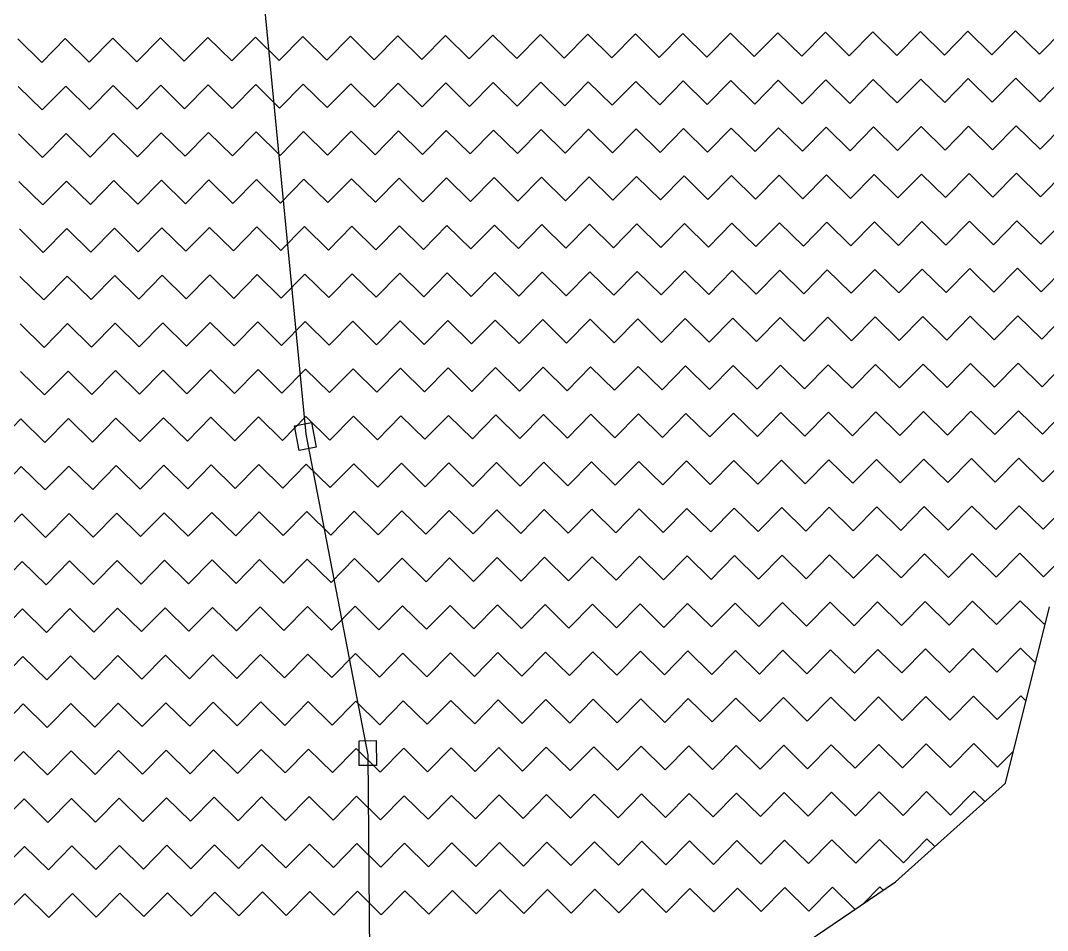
# Model space of a CAD drawing. Header units: metres. Extents: x 342804 to 346854, y 1762918 to 1765966.
# Drawn here: x 344232.5 to 344518.5, y 1765468.3 to 1765721.8 of the extents above; entities that cross this region are included whole.
import ezdxf

# ---------------------------------------------------------------- set-up
doc = ezdxf.new("R2010")
doc.units = ezdxf.units.M
doc.header["$MEASUREMENT"] = 0
doc.layers.add('POLY_HATCH', color=12, linetype='Continuous')
doc.layers.add('POLY_PARCEL', color=6, linetype='Continuous')

msp = doc.modelspace()

# ---------------------------------------------------------------- linework, layer by layer
for points in [[(344313.5, 1765609.77), (344314.82, 1765602.95), (344310.1, 1765602.04), (344308.78, 1765608.86)], [(344331.54, 1765521.22), (344331.6, 1765514.27), (344326.79, 1765514.23), (344326.74, 1765521.18)]]:
    msp.add_lwpolyline(points, close=True)
at = {"layer": 'POLY_HATCH', "linetype": 'Continuous'}
for p, q in [((344231.7, 1765716.65), (344238.37, 1765710.09)), ((344238.37, 1765710.09), (344244.94, 1765716.76)), ((344244.94, 1765716.76), (344251.6, 1765710.2)), ((344251.6, 1765710.2), (344258.17, 1765716.87)), ((344258.17, 1765716.87), (344264.83, 1765710.31)), ((344264.83, 1765710.31), (344271.4, 1765716.98)), ((344271.4, 1765716.98), (344278.06, 1765710.42)), ((344278.06, 1765710.42), (344284.63, 1765717.09)), ((344284.63, 1765717.09), (344291.29, 1765710.52)), ((344291.29, 1765710.52), (344297.86, 1765717.19)), ((344297.86, 1765717.19), (344304.52, 1765710.63)), ((344304.52, 1765710.63), (344311.09, 1765717.3)), ((344311.09, 1765717.3), (344317.75, 1765710.74)), ((344317.75, 1765710.74), (344324.32, 1765717.41)), ((344324.32, 1765717.41), (344330.98, 1765710.85)), ((344330.98, 1765710.85), (344337.55, 1765717.52)), ((344337.55, 1765717.52), (344344.21, 1765710.96)), ((344344.21, 1765710.96), (344350.78, 1765717.63)), ((344350.78, 1765717.63), (344357.44, 1765711.07)), ((344357.44, 1765711.07), (344364.01, 1765717.74)), ((344364.01, 1765717.74), (344370.67, 1765711.18)), ((344370.67, 1765711.18), (344377.24, 1765717.85)), ((344377.24, 1765717.85), (344383.91, 1765711.28)), ((344383.91, 1765711.28), (344390.47, 1765717.95)), ((344390.47, 1765717.95), (344397.14, 1765711.39)), ((344397.14, 1765711.39), (344403.7, 1765718.06)), ((344403.7, 1765718.06), (344410.37, 1765711.5)), ((344410.37, 1765711.5), (344416.93, 1765718.17)), ((344416.93, 1765718.17), (344423.6, 1765711.61)), ((344423.6, 1765711.61), (344430.16, 1765718.28)), ((344430.16, 1765718.28), (344436.83, 1765711.72)), ((344436.83, 1765711.72), (344443.39, 1765718.39)), ((344443.39, 1765718.39), (344450.06, 1765711.83)), ((344450.06, 1765711.83), (344456.62, 1765718.5)), ((344456.62, 1765718.5), (344463.29, 1765711.94)), ((344463.29, 1765711.94), (344469.85, 1765718.61)), ((344469.85, 1765718.61), (344476.52, 1765712.04)), ((344476.52, 1765712.04), (344483.08, 1765718.71)), ((344483.08, 1765718.71), (344489.75, 1765712.15)), ((344489.75, 1765712.15), (344496.31, 1765718.82)), ((344496.31, 1765718.82), (344502.98, 1765712.26)), ((344502.98, 1765712.26), (344509.54, 1765718.93)), ((344509.54, 1765718.93), (344516.21, 1765712.37)), ((344516.21, 1765712.37), (344522.77, 1765719.04)), ((344423.7, 1765698.38), (344430.26, 1765705.05)), ((344430.26, 1765705.05), (344436.93, 1765698.49)), ((344436.93, 1765698.49), (344443.49, 1765705.16)), ((344443.49, 1765705.16), (344450.16, 1765698.6)), ((344450.16, 1765698.6), (344456.72, 1765705.27)), ((344456.72, 1765705.27), (344463.39, 1765698.71)), ((344463.39, 1765698.71), (344469.95, 1765705.38)), ((344469.95, 1765705.38), (344476.62, 1765698.81)), ((344476.62, 1765698.81), (344483.18, 1765705.48)), ((344483.18, 1765705.48), (344489.85, 1765698.92)), ((344489.85, 1765698.92), (344496.41, 1765705.59)), ((344496.41, 1765705.59), (344503.08, 1765699.03)), ((344503.08, 1765699.03), (344509.64, 1765705.7)), ((344509.64, 1765705.7), (344516.31, 1765699.14)), ((344516.31, 1765699.14), (344522.88, 1765705.81)), ((344231.81, 1765703.42), (344238.48, 1765696.86)), ((344238.48, 1765696.86), (344245.04, 1765703.53)), ((344245.04, 1765703.53), (344251.71, 1765696.97)), ((344251.71, 1765696.97), (344258.27, 1765703.64)), ((344258.27, 1765703.64), (344264.94, 1765697.08)), ((344264.94, 1765697.08), (344271.5, 1765703.75)), ((344271.5, 1765703.75), (344278.17, 1765697.19)), ((344278.17, 1765697.19), (344284.73, 1765703.86)), ((344284.73, 1765703.86), (344291.4, 1765697.29)), ((344291.4, 1765697.29), (344297.96, 1765703.96)), ((344297.96, 1765703.96), (344304.63, 1765697.4)), ((344304.63, 1765697.4), (344311.19, 1765704.07)), ((344311.19, 1765704.07), (344317.86, 1765697.51)), ((344317.86, 1765697.51), (344324.42, 1765704.18)), ((344324.42, 1765704.18), (344331.09, 1765697.62)), ((344331.09, 1765697.62), (344337.65, 1765704.29)), ((344337.65, 1765704.29), (344344.32, 1765697.73)), ((344344.32, 1765697.73), (344350.88, 1765704.4)), ((344350.88, 1765704.4), (344357.55, 1765697.84)), ((344357.55, 1765697.84), (344364.11, 1765704.51)), ((344364.11, 1765704.51), (344370.78, 1765697.95)), ((344370.78, 1765697.95), (344377.34, 1765704.62)), ((344377.34, 1765704.62), (344384.01, 1765698.05)), ((344384.01, 1765698.05), (344390.57, 1765704.72)), ((344390.57, 1765704.72), (344397.24, 1765698.16)), ((344397.24, 1765698.16), (344403.8, 1765704.83)), ((344403.8, 1765704.83), (344410.47, 1765698.27)), ((344410.47, 1765698.27), (344417.03, 1765704.94)), ((344417.03, 1765704.94), (344423.7, 1765698.38)), ((344291.51, 1765684.06), (344298.07, 1765690.73)), ((344298.07, 1765690.73), (344304.74, 1765684.17)), ((344304.74, 1765684.17), (344311.3, 1765690.84)), ((344311.3, 1765690.84), (344317.97, 1765684.28)), ((344317.97, 1765684.28), (344324.53, 1765690.95)), ((344324.53, 1765690.95), (344331.2, 1765684.39)), ((344331.2, 1765684.39), (344337.76, 1765691.06)), ((344337.76, 1765691.06), (344344.43, 1765684.5)), ((344344.43, 1765684.5), (344350.99, 1765691.17)), ((344350.99, 1765691.17), (344357.66, 1765684.61)), ((344357.66, 1765684.61), (344364.22, 1765691.28)), ((344364.22, 1765691.28), (344370.89, 1765684.72)), ((344370.89, 1765684.72), (344377.45, 1765691.39)), ((344377.45, 1765691.39), (344384.12, 1765684.82)), ((344384.12, 1765684.82), (344390.68, 1765691.49)), ((344390.68, 1765691.49), (344397.35, 1765684.93)), ((344397.35, 1765684.93), (344403.91, 1765691.6)), ((344403.91, 1765691.6), (344410.58, 1765685.04)), ((344410.58, 1765685.04), (344417.14, 1765691.71)), ((344417.14, 1765691.71), (344423.81, 1765685.15)), ((344423.81, 1765685.15), (344430.37, 1765691.82)), ((344430.37, 1765691.82), (344437.04, 1765685.26)), ((344437.04, 1765685.26), (344443.6, 1765691.93)), ((344443.6, 1765691.93), (344450.27, 1765685.37)), ((344450.27, 1765685.37), (344456.83, 1765692.04)), ((344456.83, 1765692.04), (344463.5, 1765685.48)), ((344463.5, 1765685.48), (344470.06, 1765692.15)), ((344470.06, 1765692.15), (344476.73, 1765685.58)), ((344476.73, 1765685.58), (344483.29, 1765692.25)), ((344483.29, 1765692.25), (344489.96, 1765685.69)), ((344489.96, 1765685.69), (344496.52, 1765692.36)), ((344496.52, 1765692.36), (344503.19, 1765685.8)), ((344503.19, 1765685.8), (344509.75, 1765692.47)), ((344509.75, 1765692.47), (344516.42, 1765685.91)), ((344516.42, 1765685.91), (344522.98, 1765692.58)), ((344231.92, 1765690.19), (344238.59, 1765683.63)), ((344238.59, 1765683.63), (344245.15, 1765690.3)), ((344245.15, 1765690.3), (344251.82, 1765683.74)), ((344251.82, 1765683.74), (344258.38, 1765690.41)), ((344258.38, 1765690.41), (344265.05, 1765683.85)), ((344265.05, 1765683.85), (344271.61, 1765690.52)), ((344271.61, 1765690.52), (344278.28, 1765683.96)), ((344278.28, 1765683.96), (344284.84, 1765690.63)), ((344284.84, 1765690.63), (344291.51, 1765684.06)), ((344516.53, 1765672.68), (344523.09, 1765679.35)), ((344232.03, 1765676.96), (344238.7, 1765670.4)), ((344238.7, 1765670.4), (344245.26, 1765677.07)), ((344245.26, 1765677.07), (344251.93, 1765670.51)), ((344251.93, 1765670.51), (344258.49, 1765677.18)), ((344258.49, 1765677.18), (344265.16, 1765670.62)), ((344265.16, 1765670.62), (344271.72, 1765677.29)), ((344271.72, 1765677.29), (344278.39, 1765670.73)), ((344278.39, 1765670.73), (344284.95, 1765677.4)), ((344284.95, 1765677.4), (344291.62, 1765670.83)), ((344291.62, 1765670.83), (344298.18, 1765677.5)), ((344298.18, 1765677.5), (344304.85, 1765670.94)), ((344304.85, 1765670.94), (344311.41, 1765677.61)), ((344311.41, 1765677.61), (344318.08, 1765671.05)), ((344318.08, 1765671.05), (344324.64, 1765677.72)), ((344324.64, 1765677.72), (344331.31, 1765671.16)), ((344331.31, 1765671.16), (344337.87, 1765677.83)), ((344337.87, 1765677.83), (344344.54, 1765671.27)), ((344344.54, 1765671.27), (344351.1, 1765677.94)), ((344351.1, 1765677.94), (344357.77, 1765671.38)), ((344357.77, 1765671.38), (344364.33, 1765678.05)), ((344364.33, 1765678.05), (344371, 1765671.49)), ((344371, 1765671.49), (344377.56, 1765678.16)), ((344377.56, 1765678.16), (344384.23, 1765671.59)), ((344384.23, 1765671.59), (344390.79, 1765678.26)), ((344390.79, 1765678.26), (344397.46, 1765671.7)), ((344397.46, 1765671.7), (344404.02, 1765678.37)), ((344404.02, 1765678.37), (344410.69, 1765671.81)), ((344410.69, 1765671.81), (344417.25, 1765678.48)), ((344417.25, 1765678.48), (344423.92, 1765671.92)), ((344423.92, 1765671.92), (344430.48, 1765678.59)), ((344430.48, 1765678.59), (344437.15, 1765672.03)), ((344437.15, 1765672.03), (344443.71, 1765678.7)), ((344443.71, 1765678.7), (344450.38, 1765672.14)), ((344450.38, 1765672.14), (344456.94, 1765678.81)), ((344456.94, 1765678.81), (344463.61, 1765672.25)), ((344463.61, 1765672.25), (344470.17, 1765678.91)), ((344470.17, 1765678.91), (344476.84, 1765672.35)), ((344476.84, 1765672.35), (344483.4, 1765679.02)), ((344483.4, 1765679.02), (344490.07, 1765672.46)), ((344490.07, 1765672.46), (344496.63, 1765679.13)), ((344496.63, 1765679.13), (344503.3, 1765672.57)), ((344503.3, 1765672.57), (344509.86, 1765679.24)), ((344509.86, 1765679.24), (344516.53, 1765672.68)), ((344384.34, 1765658.36), (344390.9, 1765665.03)), ((344390.9, 1765665.03), (344397.57, 1765658.47)), ((344397.57, 1765658.47), (344404.13, 1765665.14)), ((344404.13, 1765665.14), (344410.8, 1765658.58)), ((344410.8, 1765658.58), (344417.36, 1765665.25)), ((344417.36, 1765665.25), (344424.03, 1765658.69)), ((344424.03, 1765658.69), (344430.59, 1765665.36)), ((344430.59, 1765665.36), (344437.26, 1765658.8)), ((344437.26, 1765658.8), (344443.82, 1765665.47)), ((344443.82, 1765665.47), (344450.49, 1765658.91)), ((344450.49, 1765658.91), (344457.05, 1765665.58)), ((344457.05, 1765665.58), (344463.72, 1765659.02)), ((344463.72, 1765659.02), (344470.28, 1765665.68)), ((344470.28, 1765665.68), (344476.95, 1765659.12)), ((344476.95, 1765659.12), (344483.51, 1765665.79)), ((344483.51, 1765665.79), (344490.18, 1765659.23)), ((344490.18, 1765659.23), (344496.74, 1765665.9)), ((344496.74, 1765665.9), (344503.41, 1765659.34)), ((344503.41, 1765659.34), (344509.97, 1765666.01)), ((344509.97, 1765666.01), (344516.64, 1765659.45)), ((344516.64, 1765659.45), (344523.2, 1765666.12)), ((344232.14, 1765663.73), (344238.81, 1765657.17)), ((344238.81, 1765657.17), (344245.37, 1765663.84)), ((344245.37, 1765663.84), (344252.04, 1765657.28)), ((344252.04, 1765657.28), (344258.6, 1765663.95)), ((344258.6, 1765663.95), (344265.27, 1765657.39)), ((344265.27, 1765657.39), (344271.83, 1765664.06)), ((344271.83, 1765664.06), (344278.5, 1765657.5)), ((344278.5, 1765657.5), (344285.06, 1765664.17)), ((344285.06, 1765664.17), (344291.73, 1765657.6)), ((344291.73, 1765657.6), (344298.29, 1765664.27)), ((344298.29, 1765664.27), (344304.96, 1765657.71)), ((344304.96, 1765657.71), (344311.52, 1765664.38)), ((344311.52, 1765664.38), (344318.19, 1765657.82)), ((344318.19, 1765657.82), (344324.75, 1765664.49)), ((344324.75, 1765664.49), (344331.42, 1765657.93)), ((344331.42, 1765657.93), (344337.98, 1765664.6)), ((344337.98, 1765664.6), (344344.65, 1765658.04)), ((344344.65, 1765658.04), (344351.21, 1765664.71)), ((344351.21, 1765664.71), (344357.88, 1765658.15)), ((344357.88, 1765658.15), (344364.44, 1765664.82)), ((344364.44, 1765664.82), (344371.11, 1765658.26)), ((344371.11, 1765658.26), (344377.67, 1765664.93)), ((344377.67, 1765664.93), (344384.34, 1765658.36)), ((344252.15, 1765644.05), (344258.71, 1765650.72)), ((344258.71, 1765650.72), (344265.38, 1765644.16)), ((344265.38, 1765644.16), (344271.94, 1765650.83)), ((344271.94, 1765650.83), (344278.61, 1765644.27)), ((344278.61, 1765644.27), (344285.17, 1765650.94)), ((344285.17, 1765650.94), (344291.84, 1765644.37)), ((344291.84, 1765644.37), (344298.4, 1765651.04)), ((344298.4, 1765651.04), (344305.07, 1765644.48)), ((344305.07, 1765644.48), (344311.63, 1765651.15)), ((344311.63, 1765651.15), (344318.3, 1765644.59)), ((344318.3, 1765644.59), (344324.86, 1765651.26)), ((344324.86, 1765651.26), (344331.53, 1765644.7)), ((344331.53, 1765644.7), (344338.09, 1765651.37)), ((344338.09, 1765651.37), (344344.76, 1765644.81)), ((344344.76, 1765644.81), (344351.32, 1765651.48)), ((344351.32, 1765651.48), (344357.99, 1765644.92)), ((344357.99, 1765644.92), (344364.55, 1765651.59)), ((344364.55, 1765651.59), (344371.22, 1765645.03)), ((344371.22, 1765645.03), (344377.78, 1765651.7)), ((344377.78, 1765651.7), (344384.45, 1765645.13)), ((344384.45, 1765645.13), (344391.01, 1765651.8)), ((344391.01, 1765651.8), (344397.68, 1765645.24)), ((344397.68, 1765645.24), (344404.24, 1765651.91)), ((344404.24, 1765651.91), (344410.91, 1765645.35)), ((344410.91, 1765645.35), (344417.47, 1765652.02)), ((344417.47, 1765652.02), (344424.14, 1765645.46)), ((344424.14, 1765645.46), (344430.7, 1765652.13)), ((344430.7, 1765652.13), (344437.37, 1765645.57)), ((344437.37, 1765645.57), (344443.93, 1765652.24)), ((344443.93, 1765652.24), (344450.6, 1765645.68)), ((344450.6, 1765645.68), (344457.16, 1765652.35)), ((344457.16, 1765652.35), (344463.83, 1765645.79)), ((344463.83, 1765645.79), (344470.39, 1765652.45)), ((344470.39, 1765652.45), (344477.06, 1765645.89)), ((344477.06, 1765645.89), (344483.62, 1765652.56)), ((344483.62, 1765652.56), (344490.29, 1765646)), ((344490.29, 1765646), (344496.85, 1765652.67)), ((344496.85, 1765652.67), (344503.52, 1765646.11)), ((344503.52, 1765646.11), (344510.08, 1765652.78)), ((344510.08, 1765652.78), (344516.75, 1765646.22)), ((344516.75, 1765646.22), (344523.31, 1765652.89)), ((344232.25, 1765650.5), (344238.92, 1765643.94)), ((344238.92, 1765643.94), (344245.48, 1765650.61)), ((344245.48, 1765650.61), (344252.15, 1765644.05)), ((344477.17, 1765632.66), (344483.73, 1765639.33)), ((344483.73, 1765639.33), (344490.4, 1765632.77)), ((344490.4, 1765632.77), (344496.96, 1765639.44)), ((344496.96, 1765639.44), (344503.63, 1765632.88)), ((344503.63, 1765632.88), (344510.19, 1765639.55)), ((344510.19, 1765639.55), (344516.86, 1765632.99)), ((344516.86, 1765632.99), (344523.42, 1765639.66)), ((344232.36, 1765637.27), (344239.03, 1765630.71)), ((344239.03, 1765630.71), (344245.59, 1765637.38)), ((344245.59, 1765637.38), (344252.26, 1765630.82)), ((344252.26, 1765630.82), (344258.82, 1765637.49)), ((344258.82, 1765637.49), (344265.49, 1765630.93)), ((344265.49, 1765630.93), (344272.05, 1765637.6)), ((344272.05, 1765637.6), (344278.72, 1765631.04)), ((344278.72, 1765631.04), (344285.28, 1765637.71)), ((344285.28, 1765637.71), (344291.95, 1765631.14)), ((344291.95, 1765631.14), (344298.51, 1765637.81)), ((344298.51, 1765637.81), (344305.18, 1765631.25)), ((344305.18, 1765631.25), (344311.74, 1765637.92)), ((344311.74, 1765637.92), (344318.41, 1765631.36)), ((344318.41, 1765631.36), (344324.97, 1765638.03)), ((344324.97, 1765638.03), (344331.64, 1765631.47)), ((344331.64, 1765631.47), (344338.2, 1765638.14)), ((344338.2, 1765638.14), (344344.87, 1765631.58)), ((344344.87, 1765631.58), (344351.43, 1765638.25)), ((344351.43, 1765638.25), (344358.1, 1765631.69)), ((344358.1, 1765631.69), (344364.66, 1765638.36)), ((344364.66, 1765638.36), (344371.33, 1765631.8)), ((344371.33, 1765631.8), (344377.89, 1765638.46)), ((344377.89, 1765638.46), (344384.56, 1765631.9)), ((344384.56, 1765631.9), (344391.12, 1765638.57)), ((344391.12, 1765638.57), (344397.79, 1765632.01)), ((344397.79, 1765632.01), (344404.35, 1765638.68)), ((344404.35, 1765638.68), (344411.02, 1765632.12)), ((344411.02, 1765632.12), (344417.58, 1765638.79)), ((344417.58, 1765638.79), (344424.25, 1765632.23)), ((344424.25, 1765632.23), (344430.81, 1765638.9)), ((344430.81, 1765638.9), (344437.48, 1765632.34)), ((344437.48, 1765632.34), (344444.04, 1765639.01)), ((344444.04, 1765639.01), (344450.71, 1765632.45)), ((344450.71, 1765632.45), (344457.27, 1765639.12)), ((344457.27, 1765639.12), (344463.94, 1765632.56)), ((344463.94, 1765632.56), (344470.5, 1765639.22)), ((344470.5, 1765639.22), (344477.17, 1765632.66)), ((344344.97, 1765618.35), (344351.54, 1765625.02)), ((344351.54, 1765625.02), (344358.2, 1765618.46)), ((344358.2, 1765618.46), (344364.77, 1765625.13)), ((344364.77, 1765625.13), (344371.43, 1765618.57)), ((344371.43, 1765618.57), (344378, 1765625.23)), ((344378, 1765625.23), (344384.66, 1765618.67)), ((344384.66, 1765618.67), (344391.23, 1765625.34)), ((344391.23, 1765625.34), (344397.89, 1765618.78)), ((344397.89, 1765618.78), (344404.46, 1765625.45)), ((344404.46, 1765625.45), (344411.12, 1765618.89)), ((344411.12, 1765618.89), (344417.69, 1765625.56)), ((344417.69, 1765625.56), (344424.35, 1765619)), ((344424.35, 1765619), (344430.92, 1765625.67)), ((344430.92, 1765625.67), (344437.59, 1765619.11)), ((344437.59, 1765619.11), (344444.15, 1765625.78)), ((344444.15, 1765625.78), (344450.82, 1765619.22)), ((344450.82, 1765619.22), (344457.38, 1765625.89)), ((344457.38, 1765625.89), (344464.05, 1765619.33)), ((344464.05, 1765619.33), (344470.61, 1765625.99)), ((344470.61, 1765625.99), (344477.28, 1765619.43)), ((344477.28, 1765619.43), (344483.84, 1765626.1)), ((344483.84, 1765626.1), (344490.51, 1765619.54)), ((344490.51, 1765619.54), (344497.07, 1765626.21)), ((344497.07, 1765626.21), (344503.74, 1765619.65)), ((344503.74, 1765619.65), (344510.3, 1765626.32)), ((344510.3, 1765626.32), (344516.97, 1765619.76)), ((344516.97, 1765619.76), (344523.53, 1765626.43)), ((344232.46, 1765624.04), (344239.13, 1765617.48)), ((344239.13, 1765617.48), (344245.69, 1765624.15)), ((344245.69, 1765624.15), (344252.36, 1765617.59)), ((344252.36, 1765617.59), (344258.92, 1765624.26)), ((344258.92, 1765624.26), (344265.59, 1765617.7)), ((344265.59, 1765617.7), (344272.15, 1765624.37)), ((344272.15, 1765624.37), (344278.82, 1765617.81)), ((344278.82, 1765617.81), (344285.38, 1765624.48)), ((344285.38, 1765624.48), (344292.05, 1765617.91)), ((344292.05, 1765617.91), (344298.62, 1765624.58)), ((344298.62, 1765624.58), (344305.28, 1765618.02)), ((344305.28, 1765618.02), (344311.85, 1765624.69)), ((344311.85, 1765624.69), (344318.51, 1765618.13)), ((344318.51, 1765618.13), (344325.08, 1765624.8)), ((344325.08, 1765624.8), (344331.74, 1765618.24)), ((344331.74, 1765618.24), (344338.31, 1765624.91)), ((344338.31, 1765624.91), (344344.97, 1765618.35)), ((344226.01, 1765604.14), (344232.57, 1765610.81)), ((344232.57, 1765610.81), (344239.24, 1765604.25)), ((344239.24, 1765604.25), (344245.8, 1765610.92)), ((344245.8, 1765610.92), (344252.47, 1765604.36)), ((344252.47, 1765604.36), (344259.03, 1765611.03)), ((344259.03, 1765611.03), (344265.7, 1765604.47)), ((344265.7, 1765604.47), (344272.26, 1765611.14)), ((344272.26, 1765611.14), (344278.93, 1765604.58)), ((344278.93, 1765604.58), (344285.49, 1765611.25)), ((344285.49, 1765611.25), (344292.16, 1765604.68)), ((344292.16, 1765604.68), (344298.72, 1765611.35)), ((344298.72, 1765611.35), (344305.39, 1765604.79)), ((344305.39, 1765604.79), (344311.95, 1765611.46)), ((344311.95, 1765611.46), (344318.62, 1765604.9)), ((344318.62, 1765604.9), (344325.18, 1765611.57)), ((344325.18, 1765611.57), (344331.85, 1765605.01)), ((344331.85, 1765605.01), (344338.41, 1765611.68)), ((344338.41, 1765611.68), (344345.08, 1765605.12)), ((344345.08, 1765605.12), (344351.64, 1765611.79)), ((344351.64, 1765611.79), (344358.31, 1765605.23)), ((344358.31, 1765605.23), (344364.87, 1765611.9)), ((344364.87, 1765611.9), (344371.54, 1765605.34)), ((344371.54, 1765605.34), (344378.1, 1765612)), ((344378.1, 1765612), (344384.77, 1765605.44)), ((344384.77, 1765605.44), (344391.33, 1765612.11)), ((344391.33, 1765612.11), (344398, 1765605.55)), ((344398, 1765605.55), (344404.56, 1765612.22)), ((344404.56, 1765612.22), (344411.23, 1765605.66)), ((344411.23, 1765605.66), (344417.79, 1765612.33)), ((344417.79, 1765612.33), (344424.46, 1765605.77)), ((344424.46, 1765605.77), (344431.02, 1765612.44)), ((344431.02, 1765612.44), (344437.69, 1765605.88)), ((344437.69, 1765605.88), (344444.25, 1765612.55)), ((344444.25, 1765612.55), (344450.92, 1765605.99)), ((344450.92, 1765605.99), (344457.48, 1765612.66)), ((344457.48, 1765612.66), (344464.15, 1765606.1)), ((344464.15, 1765606.1), (344470.71, 1765612.76)), ((344470.71, 1765612.76), (344477.38, 1765606.2)), ((344477.38, 1765606.2), (344483.94, 1765612.87)), ((344483.94, 1765612.87), (344490.61, 1765606.31)), ((344490.61, 1765606.31), (344497.17, 1765612.98)), ((344497.17, 1765612.98), (344503.84, 1765606.42)), ((344503.84, 1765606.42), (344510.4, 1765613.09)), ((344510.4, 1765613.09), (344517.07, 1765606.53)), ((344517.07, 1765606.53), (344523.63, 1765613.2)), ((344424.57, 1765592.54), (344431.13, 1765599.21)), ((344431.13, 1765599.21), (344437.8, 1765592.65)), ((344437.8, 1765592.65), (344444.36, 1765599.32)), ((344444.36, 1765599.32), (344451.03, 1765592.76)), ((344451.03, 1765592.76), (344457.59, 1765599.43)), ((344457.59, 1765599.43), (344464.26, 1765592.87)), ((344464.26, 1765592.87), (344470.82, 1765599.53)), ((344470.82, 1765599.53), (344477.49, 1765592.97)), ((344477.49, 1765592.97), (344484.05, 1765599.64)), ((344484.05, 1765599.64), (344490.72, 1765593.08)), ((344490.72, 1765593.08), (344497.28, 1765599.75)), ((344497.28, 1765599.75), (344503.95, 1765593.19)), ((344503.95, 1765593.19), (344510.51, 1765599.86)), ((344510.51, 1765599.86), (344517.18, 1765593.3)), ((344517.18, 1765593.3), (344523.74, 1765599.97)), ((344226.12, 1765590.91), (344232.68, 1765597.58)), ((344232.68, 1765597.58), (344239.35, 1765591.02)), ((344239.35, 1765591.02), (344245.91, 1765597.69)), ((344245.91, 1765597.69), (344252.58, 1765591.13)), ((344252.58, 1765591.13), (344259.14, 1765597.8)), ((344259.14, 1765597.8), (344265.81, 1765591.24)), ((344265.81, 1765591.24), (344272.37, 1765597.91)), ((344272.37, 1765597.91), (344279.04, 1765591.35)), ((344279.04, 1765591.35), (344285.6, 1765598.02)), ((344285.6, 1765598.02), (344292.27, 1765591.45)), ((344292.27, 1765591.45), (344298.83, 1765598.12)), ((344298.83, 1765598.12), (344305.5, 1765591.56)), ((344305.5, 1765591.56), (344312.06, 1765598.23)), ((344312.06, 1765598.23), (344318.73, 1765591.67)), ((344318.73, 1765591.67), (344325.29, 1765598.34)), ((344325.29, 1765598.34), (344331.96, 1765591.78)), ((344331.96, 1765591.78), (344338.52, 1765598.45)), ((344338.52, 1765598.45), (344345.19, 1765591.89)), ((344345.19, 1765591.89), (344351.75, 1765598.56)), ((344351.75, 1765598.56), (344358.42, 1765592)), ((344358.42, 1765592), (344364.98, 1765598.67)), ((344364.98, 1765598.67), (344371.65, 1765592.11)), ((344371.65, 1765592.11), (344378.21, 1765598.77)), ((344378.21, 1765598.77), (344384.88, 1765592.21)), ((344384.88, 1765592.21), (344391.44, 1765598.88)), ((344391.44, 1765598.88), (344398.11, 1765592.32)), ((344398.11, 1765592.32), (344404.67, 1765598.99)), ((344404.67, 1765598.99), (344411.34, 1765592.43)), ((344411.34, 1765592.43), (344417.9, 1765599.1)), ((344417.9, 1765599.1), (344424.57, 1765592.54)), ((344292.38, 1765578.22), (344298.94, 1765584.89)), ((344298.94, 1765584.89), (344305.61, 1765578.33)), ((344305.61, 1765578.33), (344312.17, 1765585)), ((344312.17, 1765585), (344318.84, 1765578.44)), ((344318.84, 1765578.44), (344325.4, 1765585.11)), ((344325.4, 1765585.11), (344332.07, 1765578.55)), ((344332.07, 1765578.55), (344338.63, 1765585.22)), ((344338.63, 1765585.22), (344345.3, 1765578.66)), ((344345.3, 1765578.66), (344351.86, 1765585.33)), ((344351.86, 1765585.33), (344358.53, 1765578.77)), ((344358.53, 1765578.77), (344365.09, 1765585.44)), ((344365.09, 1765585.44), (344371.76, 1765578.88)), ((344371.76, 1765578.88), (344378.32, 1765585.54)), ((344378.32, 1765585.54), (344384.99, 1765578.98)), ((344384.99, 1765578.98), (344391.55, 1765585.65)), ((344391.55, 1765585.65), (344398.22, 1765579.09)), ((344398.22, 1765579.09), (344404.78, 1765585.76)), ((344404.78, 1765585.76), (344411.45, 1765579.2)), ((344411.45, 1765579.2), (344418.01, 1765585.87)), ((344418.01, 1765585.87), (344424.68, 1765579.31)), ((344424.68, 1765579.31), (344431.24, 1765585.98)), ((344431.24, 1765585.98), (344437.91, 1765579.42)), ((344437.91, 1765579.42), (344444.47, 1765586.09)), ((344444.47, 1765586.09), (344451.14, 1765579.53)), ((344451.14, 1765579.53), (344457.7, 1765586.2)), ((344457.7, 1765586.2), (344464.37, 1765579.64)), ((344464.37, 1765579.64), (344470.93, 1765586.3)), ((344470.93, 1765586.3), (344477.6, 1765579.74)), ((344477.6, 1765579.74), (344484.16, 1765586.41)), ((344484.16, 1765586.41), (344490.83, 1765579.85)), ((344490.83, 1765579.85), (344497.39, 1765586.52)), ((344497.39, 1765586.52), (344504.06, 1765579.96)), ((344504.06, 1765579.96), (344510.62, 1765586.63)), ((344510.62, 1765586.63), (344517.29, 1765580.07)), ((344517.29, 1765580.07), (344523.85, 1765586.74)), ((344226.23, 1765577.68), (344232.79, 1765584.35)), ((344232.79, 1765584.35), (344239.46, 1765577.79)), ((344239.46, 1765577.79), (344246.02, 1765584.46)), ((344246.02, 1765584.46), (344252.69, 1765577.9)), ((344252.69, 1765577.9), (344259.25, 1765584.57)), ((344259.25, 1765584.57), (344265.92, 1765578.01)), ((344265.92, 1765578.01), (344272.48, 1765584.68)), ((344272.48, 1765584.68), (344279.15, 1765578.12)), ((344279.15, 1765578.12), (344285.71, 1765584.78)), ((344285.71, 1765584.78), (344292.38, 1765578.22)), ((344517.4, 1765566.84), (344523.96, 1765573.51)), ((344226.34, 1765564.45), (344232.9, 1765571.12)), ((344232.9, 1765571.12), (344239.57, 1765564.56)), ((344239.57, 1765564.56), (344246.13, 1765571.23)), ((344246.13, 1765571.23), (344252.8, 1765564.67)), ((344252.8, 1765564.67), (344259.36, 1765571.34)), ((344259.36, 1765571.34), (344266.03, 1765564.78)), ((344266.03, 1765564.78), (344272.59, 1765571.45)), ((344272.59, 1765571.45), (344279.26, 1765564.89)), ((344279.26, 1765564.89), (344285.82, 1765571.55)), ((344285.82, 1765571.55), (344292.49, 1765564.99)), ((344292.49, 1765564.99), (344299.05, 1765571.66)), ((344299.05, 1765571.66), (344305.72, 1765565.1)), ((344305.72, 1765565.1), (344312.28, 1765571.77)), ((344312.28, 1765571.77), (344318.95, 1765565.21)), ((344318.95, 1765565.21), (344325.51, 1765571.88)), ((344325.51, 1765571.88), (344332.18, 1765565.32)), ((344332.18, 1765565.32), (344338.74, 1765571.99)), ((344338.74, 1765571.99), (344345.41, 1765565.43)), ((344345.41, 1765565.43), (344351.97, 1765572.1)), ((344351.97, 1765572.1), (344358.64, 1765565.54)), ((344358.64, 1765565.54), (344365.2, 1765572.21)), ((344365.2, 1765572.21), (344371.87, 1765565.65)), ((344371.87, 1765565.65), (344378.43, 1765572.31)), ((344378.43, 1765572.31), (344385.1, 1765565.75)), ((344385.1, 1765565.75), (344391.66, 1765572.42)), ((344391.66, 1765572.42), (344398.33, 1765565.86)), ((344398.33, 1765565.86), (344404.89, 1765572.53)), ((344404.89, 1765572.53), (344411.56, 1765565.97)), ((344411.56, 1765565.97), (344418.12, 1765572.64)), ((344418.12, 1765572.64), (344424.79, 1765566.08)), ((344424.79, 1765566.08), (344431.35, 1765572.75)), ((344431.35, 1765572.75), (344438.02, 1765566.19)), ((344438.02, 1765566.19), (344444.58, 1765572.86)), ((344444.58, 1765572.86), (344451.25, 1765566.3)), ((344451.25, 1765566.3), (344457.81, 1765572.97)), ((344457.81, 1765572.97), (344464.48, 1765566.41)), ((344464.48, 1765566.41), (344471.04, 1765573.07)), ((344471.04, 1765573.07), (344477.71, 1765566.51)), ((344477.71, 1765566.51), (344484.27, 1765573.18)), ((344484.27, 1765573.18), (344490.94, 1765566.62)), ((344490.94, 1765566.62), (344497.5, 1765573.29)), ((344497.5, 1765573.29), (344504.17, 1765566.73)), ((344504.17, 1765566.73), (344510.73, 1765573.4)), ((344510.73, 1765573.4), (344517.4, 1765566.84)), ((344385.21, 1765552.52), (344391.77, 1765559.19)), ((344391.77, 1765559.19), (344398.44, 1765552.63)), ((344398.44, 1765552.63), (344405, 1765559.3)), ((344405, 1765559.3), (344411.67, 1765552.74)), ((344411.67, 1765552.74), (344418.23, 1765559.41)), ((344418.23, 1765559.41), (344424.9, 1765552.85)), ((344424.9, 1765552.85), (344431.46, 1765559.52)), ((344431.46, 1765559.52), (344438.13, 1765552.96)), ((344438.13, 1765552.96), (344444.69, 1765559.63)), ((344444.69, 1765559.63), (344451.36, 1765553.07)), ((344451.36, 1765553.07), (344457.92, 1765559.74)), ((344457.92, 1765559.74), (344464.59, 1765553.17)), ((344464.59, 1765553.17), (344471.15, 1765559.84)), ((344471.15, 1765559.84), (344477.82, 1765553.28)), ((344477.82, 1765553.28), (344484.38, 1765559.95)), ((344484.38, 1765559.95), (344491.05, 1765553.39)), ((344491.05, 1765553.39), (344497.61, 1765560.06)), ((344497.61, 1765560.06), (344504.28, 1765553.5)), ((344504.28, 1765553.5), (344510.84, 1765560.17)), ((344510.84, 1765560.17), (344517.51, 1765553.61)), ((344226.45, 1765551.22), (344233.01, 1765557.89)), ((344233.01, 1765557.89), (344239.68, 1765551.33)), ((344239.68, 1765551.33), (344246.24, 1765558)), ((344246.24, 1765558), (344252.91, 1765551.44)), ((344252.91, 1765551.44), (344259.47, 1765558.11)), ((344259.47, 1765558.11), (344266.14, 1765551.55)), ((344266.14, 1765551.55), (344272.7, 1765558.22)), ((344272.7, 1765558.22), (344279.37, 1765551.66)), ((344279.37, 1765551.66), (344285.93, 1765558.32)), ((344285.93, 1765558.32), (344292.6, 1765551.76)), ((344292.6, 1765551.76), (344299.16, 1765558.43)), ((344299.16, 1765558.43), (344305.83, 1765551.87)), ((344305.83, 1765551.87), (344312.39, 1765558.54)), ((344312.39, 1765558.54), (344319.06, 1765551.98)), ((344319.06, 1765551.98), (344325.62, 1765558.65)), ((344325.62, 1765558.65), (344332.29, 1765552.09)), ((344332.29, 1765552.09), (344338.85, 1765558.76)), ((344338.85, 1765558.76), (344345.52, 1765552.2)), ((344345.52, 1765552.2), (344352.08, 1765558.87)), ((344352.08, 1765558.87), (344358.75, 1765552.31)), ((344358.75, 1765552.31), (344365.31, 1765558.98)), ((344365.31, 1765558.98), (344371.98, 1765552.42)), ((344371.98, 1765552.42), (344378.54, 1765559.08)), ((344378.54, 1765559.08), (344385.21, 1765552.52)), ((344517.51, 1765553.61), (344517.92, 1765554.02)), ((344253.02, 1765538.21), (344259.58, 1765544.88)), ((344259.58, 1765544.88), (344266.25, 1765538.32)), ((344266.25, 1765538.32), (344272.81, 1765544.99)), ((344272.81, 1765544.99), (344279.48, 1765538.43)), ((344279.48, 1765538.43), (344286.04, 1765545.09)), ((344286.04, 1765545.09), (344292.71, 1765538.53)), ((344292.71, 1765538.53), (344299.27, 1765545.2)), ((344299.27, 1765545.2), (344305.94, 1765538.64)), ((344305.94, 1765538.64), (344312.5, 1765545.31)), ((344312.5, 1765545.31), (344319.17, 1765538.75)), ((344319.17, 1765538.75), (344325.73, 1765545.42)), ((344325.73, 1765545.42), (344332.4, 1765538.86)), ((344332.4, 1765538.86), (344338.96, 1765545.53)), ((344338.96, 1765545.53), (344345.63, 1765538.97)), ((344345.63, 1765538.97), (344352.19, 1765545.64)), ((344352.19, 1765545.64), (344358.86, 1765539.08)), ((344358.86, 1765539.08), (344365.42, 1765545.75)), ((344365.42, 1765545.75), (344372.09, 1765539.19)), ((344372.09, 1765539.19), (344378.65, 1765545.85)), ((344378.65, 1765545.85), (344385.32, 1765539.29)), ((344385.32, 1765539.29), (344391.88, 1765545.96)), ((344391.88, 1765545.96), (344398.55, 1765539.4)), ((344398.55, 1765539.4), (344405.11, 1765546.07)), ((344405.11, 1765546.07), (344411.78, 1765539.51)), ((344411.78, 1765539.51), (344418.34, 1765546.18)), ((344418.34, 1765546.18), (344425.01, 1765539.62)), ((344425.01, 1765539.62), (344431.57, 1765546.29)), ((344431.57, 1765546.29), (344438.24, 1765539.73)), ((344438.24, 1765539.73), (344444.8, 1765546.4)), ((344444.8, 1765546.4), (344451.47, 1765539.84)), ((344451.47, 1765539.84), (344458.03, 1765546.51)), ((344458.03, 1765546.51), (344464.7, 1765539.94)), ((344464.7, 1765539.94), (344471.26, 1765546.61)), ((344471.26, 1765546.61), (344477.93, 1765540.05)), ((344477.93, 1765540.05), (344484.49, 1765546.72)), ((344484.49, 1765546.72), (344491.16, 1765540.16)), ((344491.16, 1765540.16), (344497.72, 1765546.83)), ((344497.72, 1765546.83), (344504.39, 1765540.27)), ((344504.39, 1765540.27), (344510.95, 1765546.94)), ((344510.95, 1765546.94), (344515.12, 1765542.84)), ((344226.56, 1765537.99), (344233.12, 1765544.66)), ((344233.12, 1765544.66), (344239.79, 1765538.1)), ((344239.79, 1765538.1), (344246.35, 1765544.77)), ((344246.35, 1765544.77), (344253.02, 1765538.21)), ((344478.04, 1765526.82), (344484.6, 1765533.49)), ((344484.6, 1765533.49), (344491.27, 1765526.93)), ((344491.27, 1765526.93), (344497.83, 1765533.6)), ((344497.83, 1765533.6), (344504.5, 1765527.04)), ((344504.5, 1765527.04), (344511.06, 1765533.71)), ((344511.06, 1765533.71), (344512.49, 1765532.3)), ((344226.66, 1765524.76), (344233.22, 1765531.43)), ((344233.22, 1765531.43), (344239.89, 1765524.87)), ((344239.89, 1765524.87), (344246.45, 1765531.54)), ((344246.45, 1765531.54), (344253.12, 1765524.98)), ((344253.12, 1765524.98), (344259.68, 1765531.65)), ((344259.68, 1765531.65), (344266.35, 1765525.09)), ((344266.35, 1765525.09), (344272.91, 1765531.76)), ((344272.91, 1765531.76), (344279.58, 1765525.2)), ((344279.58, 1765525.2), (344286.14, 1765531.86)), ((344286.14, 1765531.86), (344292.81, 1765525.3)), ((344292.81, 1765525.3), (344299.37, 1765531.97)), ((344299.37, 1765531.97), (344306.04, 1765525.41)), ((344306.04, 1765525.41), (344312.6, 1765532.08)), ((344312.6, 1765532.08), (344319.27, 1765525.52)), ((344319.27, 1765525.52), (344325.83, 1765532.19)), ((344325.83, 1765532.19), (344332.5, 1765525.63)), ((344332.5, 1765525.63), (344339.07, 1765532.3)), ((344339.07, 1765532.3), (344345.73, 1765525.74)), ((344345.73, 1765525.74), (344352.3, 1765532.41)), ((344352.3, 1765532.41), (344358.96, 1765525.85)), ((344358.96, 1765525.85), (344365.53, 1765532.52)), ((344365.53, 1765532.52), (344372.19, 1765525.96)), ((344372.19, 1765525.96), (344378.76, 1765532.62)), ((344378.76, 1765532.62), (344385.42, 1765526.06)), ((344385.42, 1765526.06), (344391.99, 1765532.73)), ((344391.99, 1765532.73), (344398.65, 1765526.17)), ((344398.65, 1765526.17), (344405.22, 1765532.84)), ((344405.22, 1765532.84), (344411.88, 1765526.28)), ((344411.88, 1765526.28), (344418.45, 1765532.95)), ((344418.45, 1765532.95), (344425.11, 1765526.39)), ((344425.11, 1765526.39), (344431.68, 1765533.06)), ((344431.68, 1765533.06), (344438.34, 1765526.5)), ((344438.34, 1765526.5), (344444.91, 1765533.17)), ((344444.91, 1765533.17), (344451.57, 1765526.61)), ((344451.57, 1765526.61), (344458.14, 1765533.28)), ((344458.14, 1765533.28), (344464.8, 1765526.71)), ((344464.8, 1765526.71), (344471.37, 1765533.38)), ((344471.37, 1765533.38), (344478.04, 1765526.82)), ((344345.84, 1765512.51), (344352.4, 1765519.18)), ((344352.4, 1765519.18), (344359.07, 1765512.62)), ((344359.07, 1765512.62), (344365.63, 1765519.29)), ((344365.63, 1765519.29), (344372.3, 1765512.73)), ((344372.3, 1765512.73), (344378.86, 1765519.39)), ((344378.86, 1765519.39), (344385.53, 1765512.83)), ((344385.53, 1765512.83), (344392.09, 1765519.5)), ((344392.09, 1765519.5), (344398.76, 1765512.94)), ((344398.76, 1765512.94), (344405.32, 1765519.61)), ((344405.32, 1765519.61), (344411.99, 1765513.05)), ((344411.99, 1765513.05), (344418.55, 1765519.72)), ((344418.55, 1765519.72), (344425.22, 1765513.16)), ((344425.22, 1765513.16), (344431.78, 1765519.83)), ((344431.78, 1765519.83), (344438.45, 1765513.27)), ((344438.45, 1765513.27), (344445.01, 1765519.94)), ((344445.01, 1765519.94), (344451.68, 1765513.38)), ((344451.68, 1765513.38), (344458.24, 1765520.05)), ((344458.24, 1765520.05), (344464.91, 1765513.48)), ((344464.91, 1765513.48), (344471.47, 1765520.15)), ((344471.47, 1765520.15), (344478.14, 1765513.59)), ((344478.14, 1765513.59), (344484.7, 1765520.26)), ((344484.7, 1765520.26), (344491.37, 1765513.7)), ((344491.37, 1765513.7), (344497.93, 1765520.37)), ((344497.93, 1765520.37), (344504.6, 1765513.81)), ((344226.77, 1765511.53), (344233.33, 1765518.2)), ((344233.33, 1765518.2), (344240, 1765511.64)), ((344240, 1765511.64), (344246.56, 1765518.31)), ((344246.56, 1765518.31), (344253.23, 1765511.75)), ((344253.23, 1765511.75), (344259.79, 1765518.42)), ((344259.79, 1765518.42), (344266.46, 1765511.86)), ((344266.46, 1765511.86), (344273.02, 1765518.53)), ((344273.02, 1765518.53), (344279.69, 1765511.97)), ((344279.69, 1765511.97), (344286.25, 1765518.63)), ((344286.25, 1765518.63), (344292.92, 1765512.07)), ((344292.92, 1765512.07), (344299.48, 1765518.74)), ((344299.48, 1765518.74), (344306.15, 1765512.18)), ((344306.15, 1765512.18), (344312.71, 1765518.85)), ((344312.71, 1765518.85), (344319.38, 1765512.29)), ((344319.38, 1765512.29), (344325.94, 1765518.96)), ((344325.94, 1765518.96), (344332.61, 1765512.4)), ((344332.61, 1765512.4), (344339.17, 1765519.07)), ((344339.17, 1765519.07), (344345.84, 1765512.51)), ((344504.6, 1765513.81), (344508.98, 1765518.26)), ((344226.88, 1765498.3), (344233.44, 1765504.97)), ((344233.44, 1765504.97), (344240.11, 1765498.41)), ((344240.11, 1765498.41), (344246.67, 1765505.08)), ((344246.67, 1765505.08), (344253.34, 1765498.52)), ((344253.34, 1765498.52), (344259.9, 1765505.19)), ((344259.9, 1765505.19), (344266.57, 1765498.63)), ((344266.57, 1765498.63), (344273.13, 1765505.3)), ((344273.13, 1765505.3), (344279.8, 1765498.74)), ((344279.8, 1765498.74), (344286.36, 1765505.4)), ((344286.36, 1765505.4), (344293.03, 1765498.84)), ((344293.03, 1765498.84), (344299.59, 1765505.51)), ((344299.59, 1765505.51), (344306.26, 1765498.95)), ((344306.26, 1765498.95), (344312.82, 1765505.62)), ((344312.82, 1765505.62), (344319.49, 1765499.06)), ((344319.49, 1765499.06), (344326.05, 1765505.73)), ((344326.05, 1765505.73), (344332.72, 1765499.17)), ((344332.72, 1765499.17), (344339.28, 1765505.84)), ((344339.28, 1765505.84), (344345.95, 1765499.28)), ((344345.95, 1765499.28), (344352.51, 1765505.95)), ((344352.51, 1765505.95), (344359.18, 1765499.39)), ((344359.18, 1765499.39), (344365.74, 1765506.06)), ((344365.74, 1765506.06), (344372.41, 1765499.49)), ((344372.41, 1765499.49), (344378.97, 1765506.16)), ((344378.97, 1765506.16), (344385.64, 1765499.6)), ((344385.64, 1765499.6), (344392.2, 1765506.27)), ((344392.2, 1765506.27), (344398.87, 1765499.71)), ((344398.87, 1765499.71), (344405.43, 1765506.38)), ((344405.43, 1765506.38), (344412.1, 1765499.82)), ((344412.1, 1765499.82), (344418.66, 1765506.49)), ((344418.66, 1765506.49), (344425.33, 1765499.93)), ((344425.33, 1765499.93), (344431.89, 1765506.6)), ((344431.89, 1765506.6), (344438.56, 1765500.04)), ((344438.56, 1765500.04), (344445.12, 1765506.71)), ((344445.12, 1765506.71), (344451.79, 1765500.15)), ((344451.79, 1765500.15), (344458.35, 1765506.82)), ((344458.35, 1765506.82), (344465.02, 1765500.25)), ((344465.02, 1765500.25), (344471.58, 1765506.92)), ((344471.58, 1765506.92), (344478.25, 1765500.36)), ((344478.25, 1765500.36), (344484.81, 1765507.03)), ((344484.81, 1765507.03), (344491.48, 1765500.47)), ((344491.48, 1765500.47), (344498.04, 1765507.14)), ((344498.04, 1765507.14), (344501.03, 1765504.2)), ((344425.44, 1765486.7), (344432, 1765493.37)), ((344432, 1765493.37), (344438.67, 1765486.81)), ((344438.67, 1765486.81), (344445.23, 1765493.48)), ((344445.23, 1765493.48), (344451.9, 1765486.92)), ((344451.9, 1765486.92), (344458.46, 1765493.59)), ((344458.46, 1765493.59), (344465.13, 1765487.02)), ((344465.13, 1765487.02), (344471.69, 1765493.69)), ((344471.69, 1765493.69), (344478.36, 1765487.13)), ((344478.36, 1765487.13), (344484.92, 1765493.8)), ((344484.92, 1765493.8), (344487.08, 1765491.68)), ((344226.99, 1765485.07), (344233.55, 1765491.74)), ((344233.55, 1765491.74), (344240.22, 1765485.18)), ((344240.22, 1765485.18), (344246.78, 1765491.85)), ((344246.78, 1765491.85), (344253.45, 1765485.29)), ((344253.45, 1765485.29), (344260.01, 1765491.96)), ((344260.01, 1765491.96), (344266.68, 1765485.4)), ((344266.68, 1765485.4), (344273.24, 1765492.07)), ((344273.24, 1765492.07), (344279.91, 1765485.51)), ((344279.91, 1765485.51), (344286.47, 1765492.17)), ((344286.47, 1765492.17), (344293.14, 1765485.61)), ((344293.14, 1765485.61), (344299.7, 1765492.28)), ((344299.7, 1765492.28), (344306.37, 1765485.72)), ((344306.37, 1765485.72), (344312.93, 1765492.39)), ((344312.93, 1765492.39), (344319.6, 1765485.83)), ((344319.6, 1765485.83), (344326.16, 1765492.5)), ((344326.16, 1765492.5), (344332.83, 1765485.94)), ((344332.83, 1765485.94), (344339.39, 1765492.61)), ((344339.39, 1765492.61), (344346.06, 1765486.05)), ((344346.06, 1765486.05), (344352.62, 1765492.72)), ((344352.62, 1765492.72), (344359.29, 1765486.16)), ((344359.29, 1765486.16), (344365.85, 1765492.83)), ((344365.85, 1765492.83), (344372.52, 1765486.26)), ((344372.52, 1765486.26), (344379.08, 1765492.93)), ((344379.08, 1765492.93), (344385.75, 1765486.37)), ((344385.75, 1765486.37), (344392.31, 1765493.04)), ((344392.31, 1765493.04), (344398.98, 1765486.48)), ((344398.98, 1765486.48), (344405.54, 1765493.15)), ((344405.54, 1765493.15), (344412.21, 1765486.59)), ((344412.21, 1765486.59), (344418.77, 1765493.26)), ((344418.77, 1765493.26), (344425.44, 1765486.7)), ((344306.48, 1765472.49), (344313.04, 1765479.16)), ((344313.04, 1765479.16), (344319.71, 1765472.6)), ((344319.71, 1765472.6), (344326.27, 1765479.27)), ((344326.27, 1765479.27), (344332.94, 1765472.71)), ((344332.94, 1765472.71), (344339.5, 1765479.38)), ((344339.5, 1765479.38), (344346.17, 1765472.82)), ((344346.17, 1765472.82), (344352.73, 1765479.49)), ((344352.73, 1765479.49), (344359.4, 1765472.93)), ((344359.4, 1765472.93), (344365.96, 1765479.6)), ((344365.96, 1765479.6), (344372.63, 1765473.03)), ((344372.63, 1765473.03), (344379.19, 1765479.7)), ((344379.19, 1765479.7), (344385.86, 1765473.14)), ((344385.86, 1765473.14), (344392.42, 1765479.81)), ((344392.42, 1765479.81), (344399.09, 1765473.25)), ((344399.09, 1765473.25), (344405.65, 1765479.92)), ((344405.65, 1765479.92), (344412.32, 1765473.36)), ((344412.32, 1765473.36), (344418.88, 1765480.03)), ((344418.88, 1765480.03), (344425.55, 1765473.47)), ((344425.55, 1765473.47), (344432.11, 1765480.14)), ((344432.11, 1765480.14), (344438.78, 1765473.58)), ((344438.78, 1765473.58), (344445.34, 1765480.25)), ((344445.34, 1765480.25), (344452.01, 1765473.69)), ((344452.01, 1765473.69), (344458.57, 1765480.36)), ((344458.57, 1765480.36), (344464.83, 1765474.2)), ((344467.24, 1765475.83), (344471.8, 1765480.46)), ((344471.8, 1765480.46), (344472.73, 1765479.55)), ((344227.1, 1765471.84), (344233.66, 1765478.51)), ((344233.66, 1765478.51), (344240.33, 1765471.95)), ((344240.33, 1765471.95), (344246.89, 1765478.62)), ((344246.89, 1765478.62), (344253.56, 1765472.06)), ((344253.56, 1765472.06), (344260.12, 1765478.73)), ((344260.12, 1765478.73), (344266.79, 1765472.17)), ((344266.79, 1765472.17), (344273.35, 1765478.84)), ((344273.35, 1765478.84), (344280.02, 1765472.28)), ((344280.02, 1765472.28), (344286.58, 1765478.94)), ((344286.58, 1765478.94), (344293.25, 1765472.38)), ((344293.25, 1765472.38), (344299.81, 1765479.05)), ((344299.81, 1765479.05), (344306.48, 1765472.49))]:
    msp.add_line(p, q, dxfattribs=at)
at = {"layer": 'POLY_HATCH'}
for p, q in [((344506.75, 1765509.32), (344519.03, 1765558.46)), ((344476.11, 1765481.84), (344506.75, 1765509.32)), ((344389.43, 1765423.06), (344476.11, 1765481.84))]:
    msp.add_line(p, q, dxfattribs=at)
at = {"layer": 'POLY_PARCEL'}
for p, q in [((344311.97, 1765606.59), (344294.5, 1765787.19)), ((344329.27, 1765517.18), (344311.97, 1765606.59)), ((344329.87, 1765441.99), (344329.27, 1765517.18))]:
    msp.add_line(p, q, dxfattribs=at)

doc.saveas('drawing.dxf')
